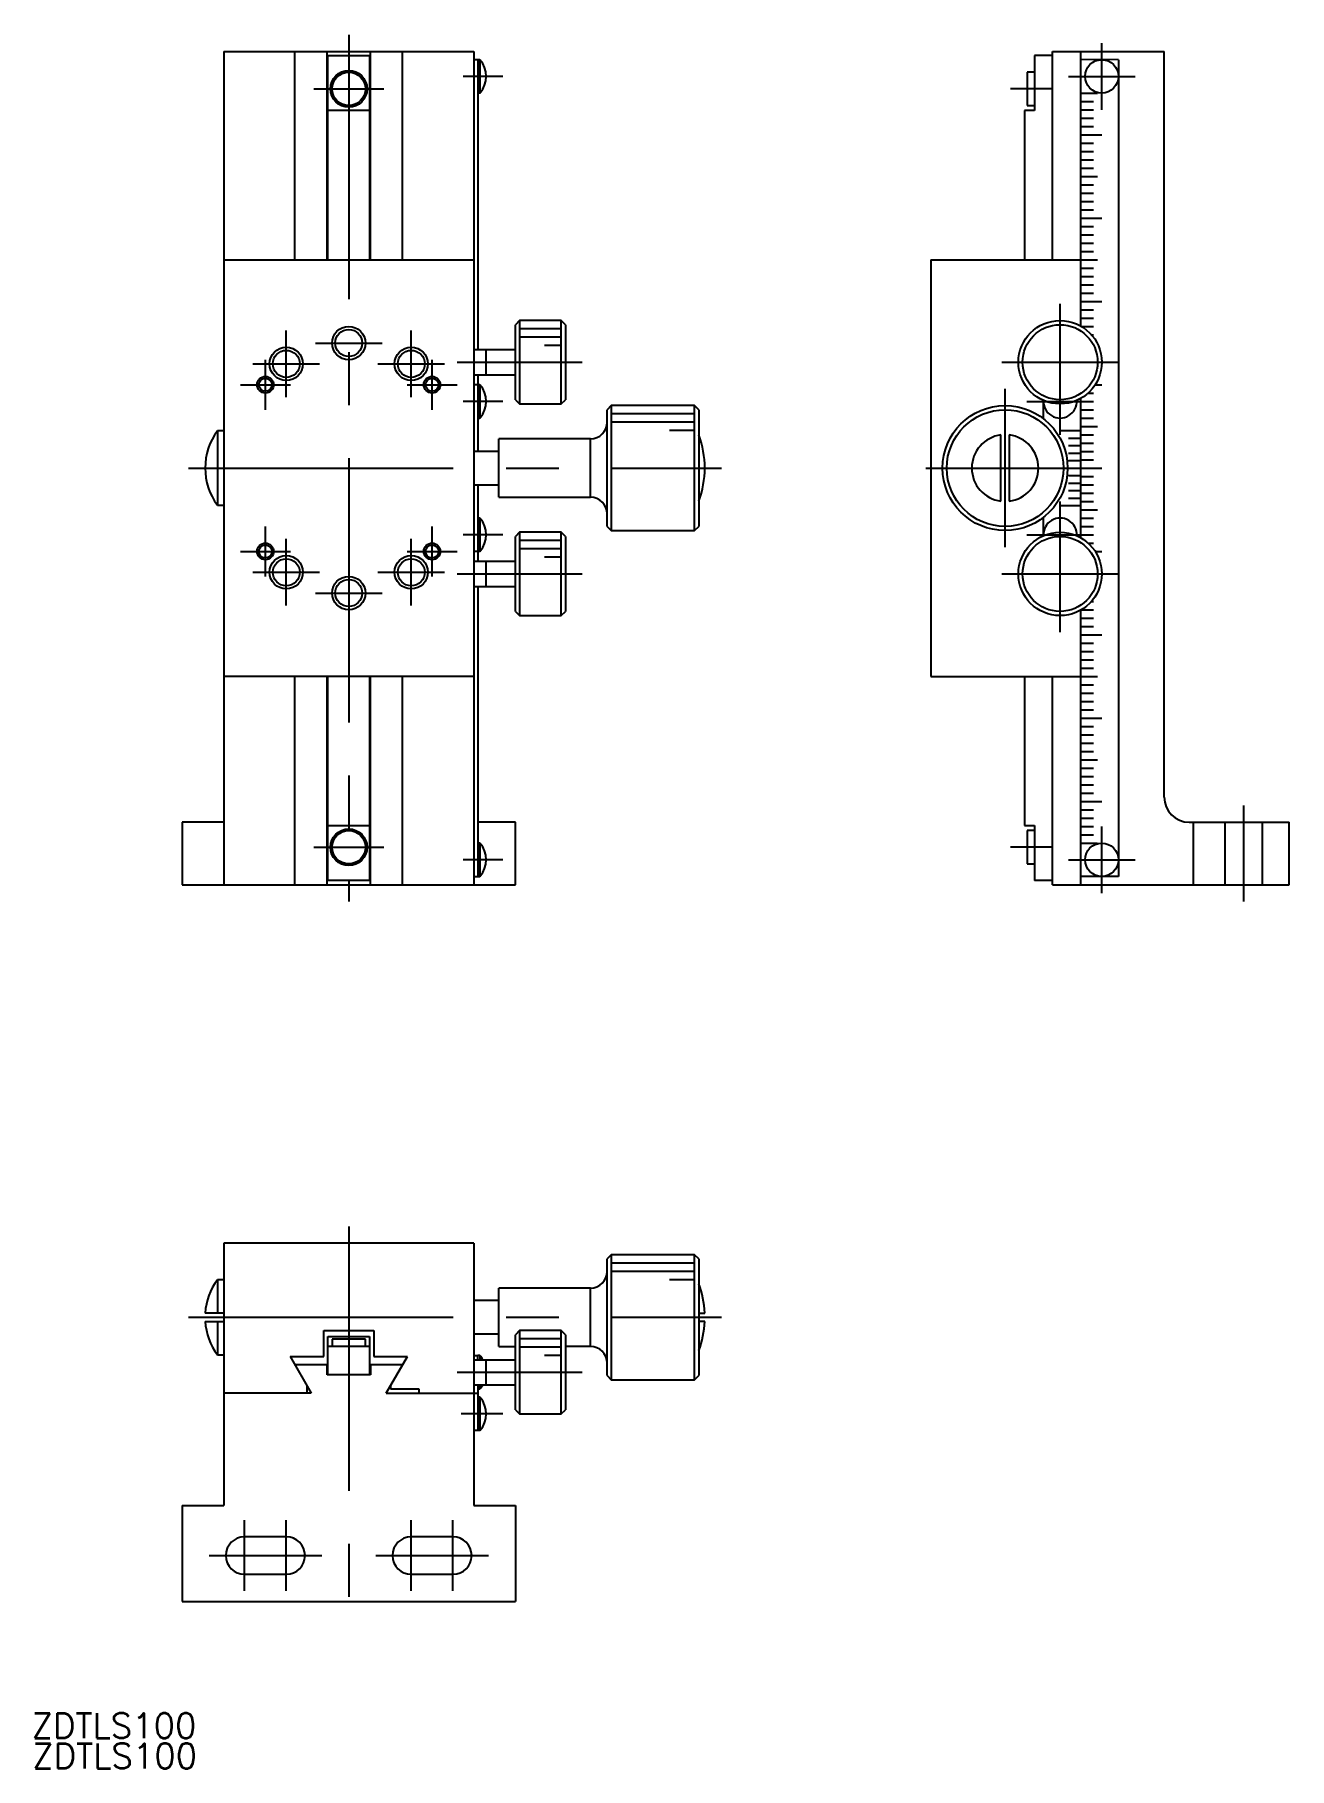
# Model space of a CAD drawing. Extents: x -38 to 113, y -106 to 102.
import ezdxf

# ---------------------------------------------------------------- set-up
doc = ezdxf.new("R2010")
doc.units = 0
doc.linetypes.add('CENTER', pattern=[50.8, 31.75, -6.35, 6.35, -6.35])
doc.linetypes.add('DASHED', pattern=[19.05, 12.7, -6.35])
doc.layers.get('0').update_dxf_attribs({"linetype": 'CONTINUOUS'})
doc.layers.add('CENTER', color=1, linetype='CENTER')
doc.styles.get("Standard").update_dxf_attribs({"font": 'txt.shx', "height": 3, "bigfont": 'bigfont.shx'})

# ---------------------------------------------------------------- blocks, each defined once
blk = doc.blocks.new('*U42')
at = {"color": 7, "linetype": 'CONTINUOUS'}
blk.add_text('ZDTLS100', height=3, dxfattribs=at).set_placement((-38.07, -102.4))
blk = doc.blocks.new('*U43')
at = {"color": 7, "linetype": 'CONTINUOUS'}
blk.add_text('ZDTLS100', height=3, dxfattribs=at).set_placement((-37.99, -106.02))

msp = doc.modelspace()

# ---------------------------------------------------------------- linework, layer by layer
at = {"color": 7, "linetype": 'CONTINUOUS'}
for p, q in [((-15, 100), (-15, 0)), ((-15, 100), (15, 100)), ((-6.46, 75), (-6.46, 100)), ((-2.6, 75), (-2.6, 100)), ((2.6, 75), (2.6, 100)), ((6.46, 75), (6.46, 100)), ((15, 100), (15, 0)), ((84.46, 75), (84.46, 100)), ((84.46, 100), (97.86, 100)), ((87.86, 67.03), (87.86, 100)), ((97.86, 10.5), (97.86, 100)), ((-2.5, 75), (-2.5, 99.5)), ((-2.5, 99.5), (2.5, 99.5)), ((2.5, 99.5), (2.5, 75)), ((15.74, 99), (15, 99)), ((15.5, 99), (15.5, 64.2)), ((15.5, 99), (15.5, 99)), ((15.74, 99), (15.74, 95)), ((82.29, 99.5), (82.29, 92.89)), ((84.46, 99.5), (82.29, 99.5)), ((92.36, 99), (87.86, 99.01)), ((92.36, 99), (92.36, 1)), ((81.39, 97.5), (81.39, 93.5)), ((82.29, 97.5), (81.39, 97.5)), ((15.74, 95), (15.5, 95)), ((87.86, 95), (89.86, 95)), ((87.86, 94), (89.36, 94)), ((2.5, 92.89), (-2.5, 92.89)), ((81.09, 92.89), (81.09, 75)), ((82.29, 92.89), (81.09, 92.89)), ((82.29, 92.89), (81.09, 92.89)), ((81.39, 93.5), (82.29, 93.5)), ((87.86, 93), (89.36, 93)), ((87.86, 92), (89.36, 92)), ((87.86, 91), (89.36, 91)), ((87.86, 90), (90.36, 90)), ((87.86, 89), (89.36, 89)), ((87.86, 88), (89.36, 88)), ((87.86, 87), (89.36, 87)), ((87.86, 86), (89.36, 86)), ((87.86, 85), (89.86, 85)), ((87.86, 84), (89.36, 84)), ((87.86, 83), (89.36, 83)), ((87.86, 82), (89.36, 82)), ((87.86, 81), (89.36, 81)), ((87.86, 80), (90.36, 80)), ((87.86, 79), (89.36, 79)), ((87.86, 78), (89.36, 78)), ((87.86, 77), (89.36, 77)), ((-15, 75), (15, 75)), ((69.86, 75), (89.86, 75)), ((69.86, 75), (69.86, 25)), ((87.86, 76), (89.36, 76)), ((87.86, 74), (89.36, 74)), ((87.86, 73), (89.36, 73)), ((87.86, 72), (89.36, 72)), ((87.86, 71), (89.36, 71)), ((87.86, 70), (90.36, 70)), ((87.86, 69), (89.36, 69)), ((20.5, 67.7), (20, 67.2)), ((20, 58.2), (20, 67.2)), ((25.5, 67.7), (20.5, 67.7)), ((20.5, 67.7), (20.5, 57.7)), ((25.5, 66.7), (20.5, 66.7)), ((25.5, 57.7), (25.5, 67.7)), ((26, 67.2), (25.5, 67.7)), ((26, 67.2), (26, 58.2)), ((87.86, 68), (89.36, 68)), ((87.86, 67), (89.36, 67)), ((25.5, 65.7), (20.5, 65.7)), ((25.5, 64.7), (23.5, 64.7)), ((89.12, 66), (89.36, 66)), ((20, 64.2), (15, 64.2)), ((16.5, 61.2), (16.5, 64.2)), ((15, 61.2), (20, 61.2)), ((15.5, 61.2), (15.5, 52)), ((15.74, 60), (15, 60)), ((15.74, 60), (15.74, 56)), ((87.86, 41.63), (87.86, 58.37)), ((88.73, 59), (89.36, 59)), ((89.57, 60), (90.36, 60)), ((20, 58.2), (20.5, 57.7)), ((20.5, 57.7), (25.5, 57.7)), ((25.5, 57.7), (26, 58.2)), ((31.5, 57.5), (31, 57)), ((31, 43), (31, 57)), ((31.5, 57.5), (31.5, 42.5)), ((41.5, 57.5), (31.5, 57.5)), ((41.5, 57.5), (31.5, 57.5)), ((41.5, 56.5), (31.5, 56.5)), ((41.5, 42.5), (41.5, 57.5)), ((42, 57), (41.5, 57.5)), ((42, 57), (42, 43)), ((83.36, 55.92), (83.36, 57.98)), ((87.86, 58), (89.36, 58)), ((87.86, 57), (89.36, 57)), ((-15.75, 54.47), (-15.75, 45.53)), ((-15, 54.47), (-15.75, 54.47)), ((15.5, 56), (15.74, 56)), ((41.5, 55.5), (31.5, 55.5)), ((41.5, 54.5), (38.5, 54.5)), ((85.36, 54.5), (86.36, 54.5)), ((86.36, 54.5), (87.86, 54.5)), ((87.86, 56), (89.36, 56)), ((87.86, 55), (89.86, 55)), ((29, 53.5), (18, 53.5)), ((18, 46.5), (18, 53.5)), ((29, 46.5), (29, 53.5)), ((78.26, 46.03), (78.26, 53.97)), ((78.26, 46.03), (78.26, 53.97)), ((79.26, 53.97), (79.26, 46.03)), ((79.26, 53.97), (79.26, 46.03)), ((86.36, 53.6), (87.86, 53.6)), ((86.36, 52.7), (87.86, 52.7)), ((87.86, 54), (89.36, 54)), ((87.86, 53), (89.36, 53)), ((18, 52), (15, 52)), ((86.36, 51.8), (87.86, 51.8)), ((86.36, 50.9), (87.86, 50.9)), ((86.36, 50), (87.86, 50)), ((86.36, 50), (87.86, 50)), ((87.86, 52), (89.36, 52)), ((87.86, 51), (89.36, 51)), ((87.86, 50), (90.36, 50)), ((15, 48), (18, 48)), ((15.5, 48), (15.5, 38.8)), ((86.36, 49.1), (87.86, 49.1)), ((86.36, 48.2), (87.86, 48.2)), ((87.86, 49), (89.36, 49)), ((87.86, 48), (89.36, 48)), ((18, 46.5), (29, 46.5)), ((86.36, 47.3), (87.86, 47.3)), ((86.36, 46.4), (87.86, 46.4)), ((87.86, 47), (89.36, 47)), ((87.86, 46), (89.36, 46)), ((-15.75, 45.53), (-15, 45.53)), ((15.74, 44), (15.5, 44)), ((15.74, 44), (15.74, 40)), ((83.36, 42.02), (83.36, 44.08)), ((85.36, 45.5), (87.86, 45.5)), ((87.86, 45), (89.86, 45)), ((87.86, 44), (89.36, 44)), ((20.5, 42.3), (20, 41.8)), ((20, 32.8), (20, 41.8)), ((25.5, 42.3), (20.5, 42.3)), ((20.5, 42.3), (20.5, 32.3)), ((25.5, 32.3), (25.5, 42.3)), ((26, 41.8), (25.5, 42.3)), ((26, 41.8), (26, 32.8)), ((31, 43), (31.5, 42.5)), ((31.5, 42.5), (41.5, 42.5)), ((31.5, 42.5), (41.5, 42.5)), ((41.5, 42.5), (42, 43)), ((87.86, 43), (89.36, 43)), ((87.86, 42), (89.36, 42)), ((15.74, 40), (15, 40)), ((25.5, 41.3), (20.5, 41.3)), ((25.5, 40.3), (20.5, 40.3)), ((88.73, 41), (89.36, 41)), ((89.57, 40), (90.36, 40)), ((20, 38.8), (15, 38.8)), ((16.5, 35.8), (16.5, 38.8)), ((25.5, 39.3), (23.5, 39.3)), ((15, 35.8), (20, 35.8)), ((15.5, 35.8), (15.5, 1)), ((89.12, 34), (89.36, 34)), ((89.8, 35), (89.86, 35)), ((20, 32.8), (20.5, 32.3)), ((20.5, 32.3), (25.5, 32.3)), ((25.5, 32.3), (26, 32.8)), ((87.86, 33), (89.36, 33)), ((87.86, 0), (87.86, 32.97)), ((87.86, 32), (89.36, 32)), ((87.86, 31), (89.36, 31)), ((87.86, 30), (90.36, 30)), ((87.86, 29), (89.36, 29)), ((87.86, 28), (89.36, 28)), ((15, 25), (-15, 25)), ((-6.46, 0), (-6.46, 25)), ((-2.6, 0), (-2.6, 25)), ((-2.5, 0.5), (-2.5, 25)), ((2.5, 25), (2.5, 0.5)), ((2.6, 0), (2.6, 25)), ((6.46, 0), (6.46, 25)), ((69.86, 25), (89.86, 25)), ((81.09, 25), (81.09, 7.11)), ((84.46, 0), (84.46, 25)), ((87.86, 27), (89.36, 27)), ((87.86, 26), (89.36, 26)), ((87.86, 24), (89.36, 24)), ((87.86, 23), (89.36, 23)), ((87.86, 22), (89.36, 22)), ((87.86, 21), (89.36, 21)), ((87.86, 20), (90.36, 20)), ((87.86, 19), (89.36, 19)), ((87.86, 18), (89.36, 18)), ((87.86, 17), (89.36, 17)), ((87.86, 16), (89.36, 16)), ((87.86, 15), (89.36, 15)), ((87.86, 15), (89.86, 15)), ((87.86, 14), (89.36, 14)), ((87.86, 13), (89.36, 13)), ((87.86, 12), (89.36, 12)), ((87.86, 11), (89.36, 11)), ((87.86, 10), (89.36, 10)), ((87.86, 10), (90.36, 10)), ((87.86, 9), (89.36, 9)), ((-15, 7.5), (-20, 7.5)), ((-20, 7.5), (-20, 0)), ((-2.5, 7.11), (2.5, 7.11)), ((20, 7.5), (15.5, 7.5)), ((20, 0), (20, 7.5)), ((81.09, 7.11), (82.29, 7.11)), ((81.39, 6.5), (81.39, 2.5)), ((82.29, 6.5), (81.39, 6.5)), ((82.29, 7.11), (82.29, 0.5)), ((87.86, 8), (89.36, 8)), ((87.86, 7), (89.36, 7)), ((100.86, 7.5), (101.36, 7.5)), ((101.36, 7.5), (112.86, 7.5)), ((101.36, 0), (101.36, 7.5)), ((112.86, 0), (112.86, 7.5)), ((15.74, 5), (15.5, 5)), ((15.74, 5), (15.74, 1)), ((87.86, 6), (89.36, 6)), ((87.86, 5), (89.86, 5)), ((81.39, 2.5), (82.29, 2.5)), ((-20, 0), (20, 0)), ((2.5, 0.5), (-2.5, 0.5)), ((15, 1), (15.74, 1)), ((84.46, 0.5), (82.29, 0.5)), ((84.46, 0), (112.86, 0)), ((92.36, 1), (87.86, 0.99)), ((15, -42.99), (-15, -42.99)), ((-15, -42.99), (-15, -74.49)), ((15, -42.99), (15, -74.49)), ((31.5, -44.39), (31, -44.89)), ((31, -58.89), (31, -44.89)), ((41.5, -44.39), (31.5, -44.39)), ((31.5, -44.39), (31.5, -59.39)), ((41.5, -45.39), (31.5, -45.39)), ((41.5, -59.39), (41.5, -44.39)), ((42, -44.89), (41.5, -44.39)), ((42, -44.89), (42, -58.89)), ((-15, -47.39), (-15.75, -47.39)), ((-15.75, -47.39), (-15.75, -51.39)), ((41.5, -46.39), (31.5, -46.39)), ((41.5, -47.39), (38.5, -47.39)), ((18, -49.89), (15, -49.89)), ((29, -48.39), (18, -48.39)), ((18, -55.39), (18, -48.39)), ((29, -55.39), (29, -48.39)), ((-15, -51.39), (-17.23, -51.39)), ((42, -51.39), (42.73, -51.39)), ((-17.23, -52.39), (-15, -52.39)), ((-15.75, -52.39), (-15.75, -56.39)), ((-3, -53.49), (3, -53.49)), ((-3, -56.59), (-3, -53.49)), ((3, -53.49), (3, -56.59)), ((15, -53.89), (18, -53.89)), ((20.5, -53.49), (20, -53.99)), ((20, -62.99), (20, -53.99)), ((25.5, -53.49), (20.5, -53.49)), ((20.5, -53.49), (20.5, -63.49)), ((26, -53.99), (25.5, -53.49)), ((25.5, -63.49), (25.5, -53.49)), ((26, -53.99), (26, -62.99)), ((42.73, -52.39), (42, -52.39)), ((-2.5, -54.22), (2.5, -54.22)), ((-2.5, -58.79), (-2.5, -54.22)), ((2.5, -55.42), (-2.5, -55.42)), ((2, -54.52), (-2, -54.52)), ((-2, -54.52), (-2, -55.42)), ((-2, -54.52), (-2, -55.42)), ((2, -55.42), (2, -54.52)), ((2, -55.42), (2, -54.52)), ((2.5, -54.22), (2.5, -58.79)), ((18, -55.39), (20, -55.39)), ((25.5, -54.49), (20.5, -54.49)), ((25.5, -55.49), (20.5, -55.49)), ((29, -55.39), (26, -55.39)), ((-15.75, -56.39), (-15, -56.39)), ((-7.04, -56.59), (-3, -56.59)), ((-7.04, -56.59), (-4.5, -60.99)), ((-2.6, -57.59), (-6.46, -57.59)), ((-2.6, -58.79), (-2.6, -57.59)), ((6.46, -57.59), (2.6, -57.59)), ((2.6, -57.59), (2.6, -58.79)), ((3, -56.59), (7.04, -56.59)), ((4.5, -60.99), (7.04, -56.59)), ((15, -56.49), (15.5, -56.49)), ((15, -56.99), (20, -56.99)), ((15.5, -56.49), (15.5, -56.49)), ((15.74, -56.49), (15.5, -56.49)), ((15.74, -56.49), (15.5, -56.49)), ((15.5, -56.99), (15.5, -56.49)), ((15.74, -56.49), (15.74, -56.99)), ((16.5, -59.99), (16.5, -56.99)), ((25.5, -56.49), (23.5, -56.49)), ((-5, -60.99), (-5, -60.13)), ((2.6, -58.79), (-2.6, -58.79)), ((5, -60.13), (5, -60.49)), ((15, -59.99), (20, -59.99)), ((15.5, -59.99), (15.5, -65.49)), ((15.74, -59.99), (15.74, -60.49)), ((31, -58.89), (31.5, -59.39)), ((31.5, -59.39), (41.5, -59.39)), ((41.5, -59.39), (42, -58.89)), ((-4.5, -60.99), (-15, -60.99)), ((4.5, -60.99), (15.5, -60.99)), ((5, -60.49), (8.39, -60.49)), ((8.39, -60.49), (8.39, -60.99)), ((15.5, -60.49), (15.74, -60.49)), ((15.74, -61.49), (15.5, -61.49)), ((15.74, -61.49), (15.74, -65.49)), ((20, -62.99), (20.5, -63.49)), ((20.5, -63.49), (25.5, -63.49)), ((25.5, -63.49), (26, -62.99)), ((15.74, -65.49), (15, -65.49)), ((-20, -74.49), (-15, -74.49)), ((-20, -74.49), (-20, -85.99)), ((15, -74.49), (20, -74.49)), ((20, -74.49), (20, -85.99)), ((-7.5, -78.24), (-12.5, -78.24)), ((12.5, -78.24), (7.5, -78.24)), ((-12.5, -82.74), (-7.5, -82.74)), ((7.5, -82.74), (12.5, -82.74)), ((-20, -85.99), (20, -85.99))]:
    msp.add_line(p, q, dxfattribs=at)
at = {"color": 3, "linetype": 'DASHED'}
for p, q in [((105.11, 7.5), (105.11, 0)), ((109.61, 7.5), (109.61, 0))]:
    msp.add_line(p, q, dxfattribs=at)
at = {"color": 7, "linetype": 'CONTINUOUS'}
for centre, radius in [((90.36, 97), 2), ((0, 95.5), 2.2), ((0, 95.5), 2), ((0, 65), 1.62), ((85.36, 62.7), 5), ((85.36, 62.7), 4.5), ((-7.5, 62.5), 1.62), ((7.5, 62.5), 1.62), ((-10, 60), 0.783), ((10, 60), 0.783), ((78.76, 50), 7.5), ((78.76, 50), 7), ((85.36, 37.3), 5), ((85.36, 37.3), 4.5), ((-10, 40), 0.783), ((10, 40), 0.783), ((-7.5, 37.5), 1.62), ((7.5, 37.5), 1.62), ((0, 35), 1.62), ((0, 4.5), 2.2), ((0, 4.5), 2), ((90.36, 3), 2)]:
    msp.add_circle(centre, radius, dxfattribs=at)
at = {"color": 3, "linetype": 'CONTINUOUS'}
for centre, radius in [((0, 65), 2), ((-7.5, 62.5), 2), ((7.5, 62.5), 2), ((-10, 60), 1), ((10, 60), 1), ((-10, 40), 1), ((10, 40), 1), ((-7.5, 37.5), 2), ((7.5, 37.5), 2), ((0, 35), 2)]:
    msp.add_circle(centre, radius, dxfattribs=at)
at = {"color": 7, "linetype": 'CONTINUOUS'}
for centre, radius, start, end in [((13.5, 97), 3, 318.1877, 41.8123), ((13.5, 58), 3, 318.1877, 41.8123), ((85.36, 58), 2, 176.6754, 3.3246), ((-9.75, 50), 7.48, 143.3008, 216.6992), ((29, 55.5), 2, 270, 0), ((29, 55.5), 2, 270, 0), ((31.56, 50), 11.17, 339.1878, 20.8122), ((31.56, 50), 11.17, 339.1878, 20.8122), ((78.76, 50), 4, 97.1808, 262.8192), ((78.76, 50), 4, 97.1808, 262.8192), ((78.76, 50), 4, 277.1808, 82.8192), ((78.76, 50), 4, 277.1808, 82.8192), ((29, 44.5), 2, 0, 90), ((29, 44.5), 2, 0, 90), ((13.5, 42), 3, 318.1877, 41.8123), ((85.36, 42), 2, 356.6754, 183.3246), ((100.86, 10.5), 3, 180, 270), ((13.5, 3), 3, 318.1877, 41.8123), ((-9.75, -51.89), 7.5, 143.1301, 176.1774), ((29, -46.39), 2, 270, 0), ((31.56, -51.89), 11.18, 2.5631, 20.9624), ((-9.75, -51.89), 7.5, 183.8226, 216.8699), ((31.56, -51.89), 11.18, 339.0376, 357.4369), ((29, -57.39), 2, 0, 90), ((13.5, -58.49), 3, 30, 41.8123), ((13.5, -58.49), 3, 318.1877, 330), ((13.5, -63.49), 3, 318.1877, 41.8123), ((-12.5, -80.49), 2.25, 90, 270), ((-7.5, -80.49), 2.25, 270, 90), ((7.5, -80.49), 2.25, 90, 270), ((12.5, -80.49), 2.25, 270, 90)]:
    msp.add_arc(centre, radius, start, end, dxfattribs=at)
at = {"layer": 'CENTER', "color": 1, "linetype": 'CENTER'}
for p, q in [((0, 102), (0, -2)), ((90.36, 93), (90.36, 101)), ((18.5, 97), (13.74, 97)), ((86.36, 97), (94.36, 97)), ((-4.2, 95.5), (4.2, 95.5)), ((84.29, 95.5), (79.39, 95.5)), ((85.36, 54), (85.36, 69.7)), ((-7.5, 58.5), (-7.5, 66.5)), ((-4, 65), (4, 65)), ((7.5, 58.5), (7.5, 66.5)), ((-11.5, 62.5), (-3.5, 62.5)), ((-10, 57), (-10, 63)), ((3.5, 62.5), (11.5, 62.5)), ((10, 57), (10, 63)), ((13, 62.7), (28, 62.7)), ((78.36, 62.7), (92.36, 62.7)), ((-13, 60), (-7, 60)), ((7, 60), (13, 60)), ((78.76, 40.5), (78.76, 59.5)), ((18.5, 58), (13.74, 58)), ((81.37, 57.99), (89.37, 57.98)), ((-19.23, 50), (44.73, 50)), ((69.26, 50), (88.26, 49.99)), ((85.36, 30.3), (85.36, 46)), ((-10, 37), (-10, 43)), ((10, 37), (10, 43)), ((18.5, 42), (13.74, 42)), ((81.36, 42), (89.36, 42)), ((-13, 40), (-7, 40)), ((-7.5, 33.5), (-7.5, 41.5)), ((7, 40), (13, 40)), ((7.5, 33.5), (7.5, 41.5)), ((-11.5, 37.5), (-3.5, 37.5)), ((3.5, 37.5), (11.5, 37.5)), ((13, 37.3), (28, 37.3)), ((78.36, 37.3), (92.36, 37.3)), ((-4, 35), (4, 35)), ((107.36, 9.5), (107.36, -2)), ((90.36, -1), (90.36, 7)), ((-4.2, 4.5), (4.2, 4.5)), ((84.29, 4.5), (79.39, 4.5)), ((18.5, 3), (13.74, 3)), ((86.36, 3), (94.36, 3)), ((0, -40.99), (0, -87.99)), ((-19.23, -51.89), (44.73, -51.89)), ((13, -58.49), (28, -58.49)), ((18.5, -63.49), (13.5, -63.49)), ((-12.5, -84.74), (-12.5, -76.24)), ((-7.5, -84.74), (-7.5, -76.24)), ((7.5, -84.74), (7.5, -76.24)), ((12.5, -84.74), (12.5, -76.24)), ((-16.75, -80.49), (-3.25, -80.49)), ((3.25, -80.49), (16.75, -80.49))]:
    msp.add_line(p, q, dxfattribs=at)

# ---------------------------------------------------------------- block references
at = {"color": 7, "linetype": 'CONTINUOUS'}
for name in ['*U42', '*U43']:
    msp.add_blockref(name, (0, 0), dxfattribs=at)

doc.saveas('drawing.dxf')
